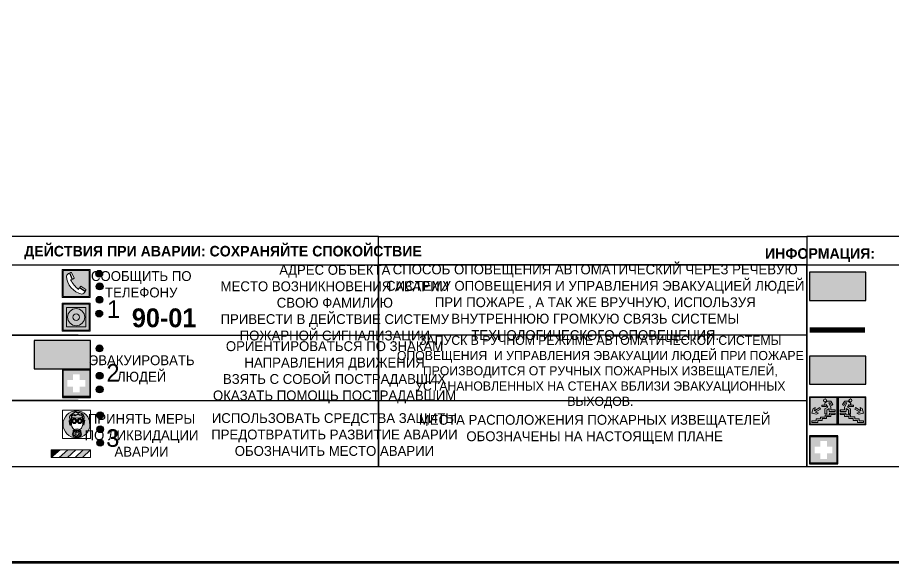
# Model space of a CAD drawing. Header units: millimetres. Extents: x 13810 to 67229, y 12374 to 21950.
# Drawn here: x 20569.4 to 20818.3, y 18688.5 to 18843.5 of the extents above; entities that cross this region are included whole.
import ezdxf

# ---------------------------------------------------------------- set-up
doc = ezdxf.new("R2010")
doc.units = ezdxf.units.MM
doc.layers.add('План_Штампы', color=7, linetype='Continuous')
doc.styles.add('обычный', font='arial.ttf')

# ---------------------------------------------------------------- blocks, each defined once
blk = doc.blocks.new('A$C38D26F80')
h = blk.add_hatch(color=5)
h.dxf.hatch_style = 1
h.paths.add_polyline_path([(-8.77, -4.48, 1), (-0.19, -4.48, 1)])
h.paths.add_polyline_path([(-6.75, -3.58), (-6.75, -3.31), (-6.62, -3.22), (-6.5, -3.22), (-6.42, -3.3), (-6.39, -3.28), (-6.59, -2.23), (-6.59, -2.01), (-6.38, -1.58), (-4.76, -0.4), (-4.13, -0.79, -0.362848), (-2.1, -2.1, -0.201049), (-2.17, -2.48, 0.085434), (-2.26, -3.13), (-1.9, -3.16), (-2.25, -4.7), (-2.4, -4.59), (-2.43, -4.34), (-2.36, -4.34), (-2.14, -3.34), (-2.47, -3.42), (-2.58, -1.95), (-2.77, -1.58), (-3.58, -1.52), (-3.92, -1.26), (-5.05, -1.73), (-4.87, -1.39), (-5.41, -1.6), (-5.41, -1.46), (-6.13, -1.87), (-6.18, -3.5), (-6.56, -3.47), (-6.37, -4.59), (-6.16, -4.43), (-6.16, -4.66), (-6.36, -4.79), (-6.37, -4.8), (-6.51, -4.76)], flags=16)
h.paths.add_polyline_path([(-6.51, -4.76), (-6.36, -4.79), (-6.37, -4.8)], flags=0)
h.paths.add_polyline_path([(-5.92, -2.34, 0.089508), (-2.67, -2.35), (-2.48, -3.88, -0.268602), (-3.4, -6.18, 0.262449), (-5.2, -6.18, -0.268602), (-6.11, -3.88)], flags=16)
edge = h.paths.add_edge_path(flags=16)
edge.add_ellipse((-5.19, -3.41), major_axis=(0, 0.842), ratio=0.848992, start_angle=0, end_angle=360)
edge = h.paths.add_edge_path(flags=0)
edge.add_ellipse((-5.19, -3.39), major_axis=(0, 0.665), ratio=0.853798, start_angle=0, end_angle=360)
edge = h.paths.add_edge_path(flags=0)
edge.add_ellipse((-5.19, -3.4), major_axis=(0, 0.528), ratio=0.864094, start_angle=0, end_angle=360)
edge = h.paths.add_edge_path(flags=16)
edge.add_ellipse((-3.47, -3.4), major_axis=(0, 0.842), ratio=0.848992, start_angle=0, end_angle=360)
h.paths.add_polyline_path([(-3.13, -6.45), (-3.13, -6.84, 0.383174), (-5.57, -6.85), (-5.57, -6.49, -0.369952)], flags=16)
edge = h.paths.add_edge_path(flags=0)
edge.add_ellipse((-3.47, -3.39), major_axis=(0, 0.665), ratio=0.853798, start_angle=0, end_angle=360)
edge = h.paths.add_edge_path(flags=0)
edge.add_ellipse((-3.47, -3.4), major_axis=(0, 0.528), ratio=0.864094, start_angle=0, end_angle=360)
edge = h.paths.add_edge_path(flags=16)
edge.add_ellipse((-4.34, -7.57), major_axis=(-1.48, 0), ratio=0.744955, start_angle=0, end_angle=360)
h.paths.add_polyline_path([(-5.01, -6.85, -1), (-5.15, -6.85, -1)], flags=0)
h.paths.add_polyline_path([(-5.33, -7.14, -1), (-5.47, -7.14, -1)], flags=0)
h.paths.add_polyline_path([(-4.61, -6.71, -1), (-4.74, -6.71, -1)], flags=16)
h.paths.add_polyline_path([(-5.43, -7.51, -1), (-5.57, -7.51, -1)], flags=0)
h.paths.add_polyline_path([(-4.26, -6.67, -1), (-4.4, -6.67, -1)], flags=16)
h.paths.add_polyline_path([(-4.74, -7.14, -1), (-4.88, -7.14, -1)], flags=0)
h.paths.add_polyline_path([(-4.93, -7.43, -1), (-5.07, -7.43, -1)], flags=0)
h.paths.add_polyline_path([(-4.41, -7.07, -1), (-4.54, -7.07, -1)], flags=0)
h.paths.add_polyline_path([(-5.33, -7.87, -1), (-5.46, -7.87, -1)], flags=0)
h.paths.add_polyline_path([(-3.8, -6.71, -1), (-3.94, -6.71, -1)], flags=16)
h.paths.add_polyline_path([(-4.85, -7.78, -1), (-4.98, -7.78, -1)], flags=0)
h.paths.add_polyline_path([(-3.96, -7.14, -1), (-4.1, -7.14, -1)], flags=0)
h.paths.add_polyline_path([(-4.33, -7.53, -1), (-4.47, -7.53, -1)], flags=0)
h.paths.add_polyline_path([(-5.09, -8.12, -1), (-5.23, -8.12, -1)], flags=0)
h.paths.add_polyline_path([(-3.5, -6.94, -1), (-3.64, -6.94, -1)], flags=0)
h.paths.add_polyline_path([(-4.54, -7.97, -1), (-4.68, -7.97, -1)], flags=0)
h.paths.add_polyline_path([(-3.66, -7.39, -1), (-3.8, -7.39, -1)], flags=0)
h.paths.add_polyline_path([(-4.73, -8.35, -1), (-4.86, -8.35, -1)], flags=0)
h.paths.add_polyline_path([(-4.09, -7.96, -1), (-4.23, -7.96, -1)], flags=0)
h.paths.add_polyline_path([(-3.77, -7.74, -1), (-3.91, -7.74, -1)], flags=0)
h.paths.add_polyline_path([(-3.22, -7.27, -1), (-3.35, -7.27, -1)], flags=0)
h.paths.add_polyline_path([(-4.34, -8.4, -1), (-4.47, -8.4, -1)], flags=0)
h.paths.add_polyline_path([(-3.16, -7.61, -1), (-3.3, -7.61, -1)], flags=0)
h.paths.add_polyline_path([(-3.9, -8.35, -1), (-4.04, -8.35, -1)], flags=0)
h.paths.add_polyline_path([(-3.32, -7.91, -1), (-3.46, -7.91, -1)], flags=0)
h.paths.add_polyline_path([(-3.55, -8.23, -1), (-3.69, -8.23, -1)], flags=0)
at = {"color": 5, "lineweight": 5}
for p, q in [((-4.48, 0), (-8.96, 0)), ((-8.96, 0), (-8.96, -4.48)), ((-4.48, 0), (0, 0)), ((0, 0), (0, -4.48)), ((-6.59, -2.01), (-6.38, -1.58)), ((-6.59, -2.23), (-6.59, -2.01)), ((-6.39, -3.28), (-6.59, -2.23)), ((-6.38, -1.58), (-4.76, -0.4)), ((-6.13, -1.87), (-6.18, -3.5)), ((-5.41, -1.46), (-6.13, -1.87)), ((-5.92, -2.34), (-6.11, -3.88)), ((-4.87, -1.39), (-5.41, -1.6)), ((-5.41, -1.6), (-5.41, -1.46)), ((-3.92, -1.26), (-5.05, -1.73)), ((-5.05, -1.73), (-4.87, -1.39)), ((-4.76, -0.4), (-4.13, -0.79)), ((-3.58, -1.52), (-3.92, -1.26)), ((-2.77, -1.58), (-3.58, -1.52)), ((-2.58, -1.95), (-2.77, -1.58)), ((-2.67, -2.34), (-2.48, -3.88)), ((-2.47, -3.42), (-2.58, -1.95)), ((-8.96, -8.96), (-8.96, -4.48)), ((-6.75, -3.31), (-6.62, -3.22)), ((-6.75, -3.58), (-6.75, -3.31)), ((-6.51, -4.76), (-6.75, -3.58)), ((-6.62, -3.22), (-6.5, -3.22)), ((-6.18, -3.5), (-6.56, -3.47)), ((-6.56, -3.47), (-6.37, -4.59)), ((-6.37, -4.8), (-6.51, -4.76)), ((-6.5, -3.22), (-6.42, -3.3)), ((-6.42, -3.3), (-6.39, -3.28)), ((-6.37, -4.59), (-6.16, -4.43)), ((-6.16, -4.66), (-6.37, -4.8)), ((-6.16, -4.43), (-6.16, -4.66)), ((-2.14, -3.34), (-2.47, -3.42)), ((-2.43, -4.34), (-2.4, -4.59)), ((-2.43, -4.34), (-2.36, -4.34)), ((-2.4, -4.59), (-2.25, -4.7)), ((-2.36, -4.34), (-2.14, -3.34)), ((-1.9, -3.16), (-2.26, -3.13)), ((-2.25, -4.7), (-1.9, -3.16)), ((0, -8.96), (0, -4.48)), ((-5.57, -6.49), (-5.57, -6.85)), ((-3.13, -6.45), (-3.13, -6.84)), ((-4.48, -8.96), (-8.96, -8.96)), ((-4.48, -8.96), (0, -8.96))]:
    blk.add_line(p, q, dxfattribs=at)
at = {"color": 5}
for p, q in [((-6.59, -2.01), (-6.38, -1.58)), ((-6.59, -2.23), (-6.59, -2.01)), ((-6.39, -3.28), (-6.59, -2.23)), ((-6.38, -1.58), (-4.76, -0.4)), ((-6.13, -1.87), (-6.18, -3.5)), ((-5.41, -1.46), (-6.13, -1.87)), ((-4.87, -1.39), (-5.41, -1.6)), ((-5.41, -1.6), (-5.41, -1.46)), ((-3.92, -1.26), (-5.05, -1.73)), ((-5.05, -1.73), (-4.87, -1.39)), ((-4.76, -0.4), (-4.13, -0.79)), ((-3.58, -1.52), (-3.92, -1.26)), ((-2.77, -1.58), (-3.58, -1.52)), ((-2.58, -1.95), (-2.77, -1.58)), ((-2.47, -3.42), (-2.58, -1.95)), ((-6.75, -3.31), (-6.62, -3.22)), ((-6.75, -3.58), (-6.75, -3.31)), ((-6.51, -4.76), (-6.75, -3.58)), ((-6.62, -3.22), (-6.5, -3.22)), ((-6.18, -3.5), (-6.56, -3.47)), ((-6.56, -3.47), (-6.37, -4.59)), ((-6.37, -4.8), (-6.51, -4.76)), ((-6.36, -4.79), (-6.51, -4.76)), ((-6.5, -3.22), (-6.42, -3.3)), ((-6.42, -3.3), (-6.39, -3.28)), ((-6.37, -4.59), (-6.16, -4.43)), ((-6.16, -4.66), (-6.37, -4.8)), ((-6.16, -4.66), (-6.36, -4.79)), ((-6.16, -4.43), (-6.16, -4.66)), ((-2.14, -3.34), (-2.47, -3.42)), ((-2.4, -4.59), (-2.43, -4.34)), ((-2.43, -4.34), (-2.36, -4.34)), ((-2.25, -4.7), (-2.4, -4.59)), ((-2.36, -4.34), (-2.14, -3.34)), ((-2.26, -3.13), (-1.9, -3.16)), ((-1.9, -3.16), (-2.25, -4.7))]:
    blk.add_line(p, q, dxfattribs=at)
at = {"color": 5, "lineweight": 5}
for centre, radius in [((-4.48, -4.48), 4.29), ((-5.5, -7.51), 0.0678), ((-5.4, -7.14), 0.0678), ((-5.4, -7.87), 0.0678), ((-5.16, -8.12), 0.0678), ((-5.08, -6.85), 0.0678), ((-5, -7.43), 0.0678), ((-4.91, -7.78), 0.0678), ((-4.81, -7.14), 0.0678), ((-4.79, -8.35), 0.0678), ((-4.67, -6.71), 0.0678), ((-4.61, -7.97), 0.0678), ((-4.47, -7.07), 0.0678), ((-4.4, -7.53), 0.0678), ((-4.4, -8.4), 0.0678), ((-4.33, -6.67), 0.0678), ((-4.16, -7.96), 0.0678), ((-4.03, -7.14), 0.0678), ((-3.97, -8.35), 0.0678), ((-3.87, -6.71), 0.0678), ((-3.84, -7.74), 0.0678), ((-3.73, -7.39), 0.0678), ((-3.62, -8.23), 0.0678), ((-3.57, -6.94), 0.0678), ((-3.39, -7.91), 0.0678), ((-3.28, -7.27), 0.0678), ((-3.23, -7.61), 0.0678)]:
    blk.add_circle(centre, radius, dxfattribs=at)
for centre, radius, start, end in [((-4.28, 6.66), 9.15, 259.6987, 280.1569), ((-0.47, -3.05), 1.79, 161.5846, 182.4584), ((-2.6, -2.2), 0.513, 326.4781, 11.7739), ((-3.66, -4.24), 2.47, 171.573, 231.7124), ((-4.93, -4.24), 2.47, 308.2876, 8.427), ((-4.33, -7.88), 1.87, 50.358, 131.5662), ((-4.34, -8.2), 1.82, 48.4943, 132.3565), ((-4.3, -7.78), 1.83, 60.5889, 119.4111)]:
    blk.add_arc(centre, radius, start, end, dxfattribs=at)
at = {"color": 5}
for centre, radius, start, end in [((-3.89, -2.66), 1.88, 17.387, 97.1599), ((-0.35, -3.07), 1.91, 162.2553, 181.7878), ((-2.6, -2.2), 0.511, 326.3906, 11.8614)]:
    blk.add_arc(centre, radius, start, end, dxfattribs=at)
at = {"color": 5, "lineweight": 5}
for centre, major_axis, ratio in [((-5.19, -3.41), (0, 0.842), 0.848992), ((-5.19, -3.39), (0, 0.665), 0.853798), ((-3.47, -3.4), (0, 0.842), 0.848992), ((-3.47, -3.39), (0, 0.665), 0.853798), ((-5.19, -3.4), (0, 0.528), 0.864094), ((-3.47, -3.4), (0, 0.528), 0.864094), ((-4.34, -7.57), (-1.48, 0), 0.744955)]:
    blk.add_ellipse(centre, major_axis=major_axis, ratio=ratio, dxfattribs=at)
blk = doc.blocks.new('A$C47DD6509')
at = {"lineweight": 5}
for points in [[(-8.69, 0), (-11.19, 0), (-11.19, -2.22)], [(-4.22, 0), (-6.45, 0), (-8.91, -2.22), (-6.61, -2.22)], [(0, 0), (-2.09, 0), (-4.36, -2.22), (-2.29, -2.22)]]:
    blk.add_hatch(color=242, dxfattribs=at).paths.add_polyline_path(points)
at = {"color": 242, "lineweight": 5}
for p, q in [((-11.19, -2.22), (-8.69, 0)), ((-11.19, -2.22), (-11.19, 0)), ((-11.19, 0), (-8.69, 0)), ((-11.19, 0), (0, 0)), ((-8.91, -2.22), (-6.45, 0)), ((-6.61, -2.22), (-4.22, 0)), ((-4.36, -2.22), (-2.09, 0)), ((-2.29, -2.22), (0, 0)), ((0, 0), (0, -2.22)), ((0, -2.22), (-11.19, -2.22))]:
    blk.add_line(p, q, dxfattribs=at)
blk = doc.blocks.new('A$C32E8229D')
at = {"true_color": 0xffffff}
blk.add_hatch(color=7, dxfattribs=at).paths.add_polyline_path([(0, 0), (0, -8), (16, -8), (16, 0)])
h = blk.add_hatch(color=126)
h.paths.add_polyline_path([(0.2, -0.2), (15.8, -0.2), (15.8, -7.8), (0.2, -7.8)])
h.paths.add_polyline_path([(13.49, -2.05), (12.08, -2.05), (11.37, -2.63, 0.162397), (11.29, -2.84), (11.29, -3.63), (10.35, -3.63), (10.35, -4.05), (11.68, -4.05), (11.68, -3.48), (12.26, -4.28), (11.29, -5.1), (11.29, -6.78), (11.85, -6.78), (11.85, -5.44), (12.8, -4.64), (12.8, -5.94), (14.46, -5.94), (14.46, -5.39), (13.45, -5.39), (13.45, -3.97), (12.46, -2.59), (13.15, -2.59), (13.69, -3.34), (14.18, -3)], flags=16)
h.paths.add_polyline_path([(10.74, -1.82, 1), (11.8, -1.82, 1)], flags=16)
h.paths.add_polyline_path([(9.39, -3.59), (5.99, -3.59), (6.56, -3.03), (5.91, -3.03), (5.1, -3.83), (5.91, -4.64), (6.56, -4.64), (5.99, -4.09), (9.39, -4.09)], flags=16)
h.paths.add_polyline_path([(4.29, -1.08), (1.72, -1.08), (1.72, -6.6), (4.29, -6.6)], flags=16)
at = {"color": 126}
blk.add_lwpolyline([(16, -8), (0, -8), (0, 0), (16, 0)], close=True, dxfattribs=at)
blk = doc.blocks.new('A$C18900ED3')
h = blk.add_hatch(color=126)
h.paths.add_polyline_path([(-0.18, -0.18), (-7.02, -0.18), (-7.02, -7.02), (-0.18, -7.02)])
h.paths.add_polyline_path([(-5.89, -4.46), (-5.89, -2.77), (-4.46, -2.77), (-4.46, -1.31), (-2.77, -1.31), (-2.77, -2.77), (-1.33, -2.77), (-1.33, -4.46), (-2.77, -4.46), (-2.77, -5.89), (-4.46, -5.89), (-4.46, -4.46)], flags=16)
at = {"color": 126}
for p, q in [((-7.2, 0), (-7.2, -7.2)), ((0, 0), (-7.2, 0)), ((0, -7.2), (0, 0)), ((-7.02, -7.02), (-7.02, -0.18)), ((-7.02, -0.18), (-0.18, -0.18)), ((-0.18, -0.18), (-0.18, -7.02)), ((-7.2, -7.2), (0, -7.2)), ((-0.18, -7.02), (-7.02, -7.02))]:
    blk.add_line(p, q, dxfattribs=at)
blk = doc.blocks.new('A$C456E1F9C')
at = {"lineweight": 5}
h = blk.add_hatch(color=242, dxfattribs=at)
h.paths.add_polyline_path([(0.51, -1.47), (0.51, -13.26), (12.29, -13.26), (12.29, -1.47)])
h.paths.add_polyline_path([(5.42, -4.95, -0.254479), (4.78, -5.4), (3.52, -2.53, -0.209735), (4.23, -2.4)], flags=16)
h.paths.add_polyline_path([(8.53, -8.6), (10.87, -10.17), (10.54, -10.76), (8.03, -9.13, -0.192251)], flags=16)
h.paths.add_polyline_path([(4.61, -5.49, 0.005518), (3.87, -5.72, 0.128647), (7.49, -10.01, 0.00809), (7.83, -9.33), (10.47, -10.97, -0.16736), (8.99, -12.25, -0.327862), (1.95, -3.95, -0.166952), (3.36, -2.62)], flags=16)
at = {"color": 242, "lineweight": 5}
for p, q in [((0, -13.77), (0, -0.97)), ((12.8, -0.97), (0, -0.97)), ((4.61, -5.49), (3.36, -2.62)), ((3.52, -2.53), (4.78, -5.4)), ((4.23, -2.4), (5.42, -4.95)), ((12.8, -13.77), (12.8, -0.97)), ((7.83, -9.33), (10.47, -10.97)), ((8.03, -9.13), (10.54, -10.76)), ((10.81, -10.12), (8.53, -8.6)), ((10.54, -10.76), (10.8, -10.3)), ((10.8, -10.3), (10.81, -10.12)), ((0, -13.77), (12.8, -13.77))]:
    blk.add_line(p, q, dxfattribs=at)
blk.add_lwpolyline([(0.51, -1.47), (12.29, -1.47), (12.29, -13.26), (0.51, -13.26)], close=True, dxfattribs=at)
for centre, radius, start, end in [((4.59, -5.34), 2.99, 114.2845, 152.1974), ((11.12, -3.31), 9.19, 183.9915, 256.6009), ((4.02, -3.27), 0.891, 76.3284, 123.7092), ((14.98, -39.1), 35.17, 107.1487, 108.4135), ((13.86, -0.94), 11.08, 205.5536, 234.8762), ((4.68, -4.59), 0.824, 276.9621, 334.0723), ((-13.31, 0.8), 23.44, 332.5487, 334.4027), ((8.94, -9.5), 0.989, 114.4092, 157.9388), ((7.87, -9.46), 3, 291.9291, 329.9329)]:
    blk.add_arc(centre, radius, start, end, dxfattribs=at)
blk = doc.blocks.new('A$C54414219')
at = {"true_color": 0xffffff}
h = blk.add_hatch(color=7, dxfattribs=at)
h.paths.add_polyline_path([(2.39, -9.45), (2.39, -18.3), (11.23, -18.3), (11.23, -9.45)], flags=0)
h.paths.add_polyline_path([(10.71, -13.87, -1), (2.92, -13.87, -1)], flags=0)
h.paths.add_polyline_path([(8.3, -13.87, -1), (5.33, -13.87, -1)], flags=0)
h.paths.add_polyline_path([(0.41, -7.47), (0.41, -20.27), (13.21, -20.27), (13.21, -7.47)])
h.paths.add_polyline_path([(0.92, -19.77), (12.71, -19.77), (12.71, -7.98), (0.92, -7.98)], flags=16)
h.paths.add_polyline_path([(11.23, -9.45), (11.23, -18.3), (2.39, -18.3), (2.39, -9.45)], flags=0)
at = {"lineweight": 5}
h = blk.add_hatch(color=242, dxfattribs=at)
h.paths.add_polyline_path([(12.71, -7.98), (0.92, -7.98), (0.92, -19.77), (12.71, -19.77)])
h.paths.add_polyline_path([(11.23, -18.3), (2.39, -18.3), (2.39, -9.45), (11.23, -9.45)], flags=16)
h.paths.add_polyline_path([(10.71, -13.87, -1), (2.92, -13.87, -1)], flags=0)
h.paths.add_polyline_path([(8.3, -13.87, -1), (5.33, -13.87, -1)], flags=0)
at = {"true_color": 0xffffff}
h = blk.add_hatch(color=7, dxfattribs=at)
h.paths.add_polyline_path([(2.39, -9.45), (2.39, -18.3), (11.23, -18.3), (11.23, -9.45)])
h.paths.add_polyline_path([(10.71, -13.87, -1), (2.92, -13.87, -1)], flags=16)
h.paths.add_polyline_path([(8.3, -13.87, -1), (5.33, -13.87, -1)], flags=0)
at = {"lineweight": 5}
h = blk.add_hatch(color=242, dxfattribs=at)
h.paths.add_polyline_path([(2.92, -13.87, 1), (10.71, -13.87, 1)])
h.paths.add_polyline_path([(8.3, -13.87, -1), (5.33, -13.87, -1)], flags=16)
at = {"color": 242, "lineweight": 5}
for p, q in [((0.41, -20.27), (0.41, -7.47)), ((0.41, -7.47), (13.21, -7.47)), ((0.41, -7.47), (13.21, -7.47)), ((13.21, -20.27), (13.21, -7.47)), ((0.41, -20.27), (13.21, -20.27))]:
    blk.add_line(p, q, dxfattribs=at)
for points in [[(0.92, -7.98), (12.71, -7.98), (12.71, -19.77), (0.92, -19.77)], [(2.39, -9.45), (11.23, -9.45), (11.23, -18.3), (2.39, -18.3)]]:
    blk.add_lwpolyline(points, close=True, dxfattribs=at)
for radius in [3.89, 1.49]:
    blk.add_circle((6.81, -13.87), radius, dxfattribs=at)
blk = doc.blocks.new('A$C7B4425F7')
at = {"true_color": 0xffffff}
blk.add_hatch(color=7, dxfattribs=at).paths.add_polyline_path([(0, 0), (-16, 0), (-16, -8), (0, -8)])
h = blk.add_hatch(color=126)
h.paths.add_polyline_path([(-0.2, -0.2), (-15.8, -0.2), (-15.8, -7.8), (-0.2, -7.8)])
h.paths.add_polyline_path([(-11.76, -2.03), (-11.76, -3.66), (-11.17, -3.66, -0.568275), (-11.17, -6.18), (-12.58, -6.18), (-12.58, -2.03)], flags=16)
h.paths.add_polyline_path([(-13.33, -4.12, -0.495768), (-13.59, -6.18), (-15.03, -6.18), (-15.03, -2.03), (-13.59, -2.03, -0.487973)], flags=16)
h.paths.add_polyline_path([(-10.25, -2.03), (-9.48, -2.03), (-9.48, -6.18), (-10.25, -6.18)], flags=16)
h.paths.add_polyline_path([(-13.84, -3.69), (-14.24, -3.69), (-14.24, -3.03), (-13.9, -3.03, -0.692621)], flags=0)
h.paths.add_polyline_path([(-9.15, -2.03), (-8.4, -2.03), (-8.04, -3.07), (-7.68, -2.03), (-6.93, -2.03), (-7.64, -4.1), (-6.93, -6.18), (-7.68, -6.18), (-8.04, -5.14), (-8.4, -6.18), (-9.15, -6.18), (-8.44, -4.1)], flags=16)
h.paths.add_polyline_path([(-11.76, -4.46), (-11.42, -4.46, -0.692621), (-11.36, -5.12), (-11.76, -5.12)], flags=0)
h.paths.add_polyline_path([(-13.9, -5.2), (-14.24, -5.2), (-14.24, -4.55), (-13.84, -4.55, -0.708038)], flags=0)
edge = h.paths.add_edge_path(flags=16)
edge.add_ellipse((-5.51, -4.08), major_axis=(0, 2.05), ratio=0.586184, start_angle=0, end_angle=360)
edge = h.paths.add_edge_path(flags=0)
edge.add_ellipse((-5.51, -4.08), major_axis=(0, 1.14), ratio=0.454828, start_angle=0, end_angle=360)
h.paths.add_polyline_path([(-4.13, -4.96, 0.377264), (-3.48, -4.52, 0.0555), (-3.16, -2.03), (-1.66, -2.03), (-1.66, -4.96), (-0.96, -4.96), (-0.96, -7.01), (-1.75, -7.01), (-1.75, -6.18), (-3.3, -6.18), (-3.3, -7.02), (-4.13, -7.02)], flags=16)
h.paths.add_polyline_path([(-2.73, -2.91), (-2.28, -2.91), (-2.28, -4.96), (-3.05, -4.96, 0.079136)], flags=0)
at = {"color": 126}
blk.add_lwpolyline([(-16, -8), (0, -8), (0, 0), (-16, 0)], close=True, dxfattribs=at)
blk = doc.blocks.new('вниз 3')
at = {"lineweight": 0, "true_color": 0xffffff}
h = blk.add_hatch(color=7, dxfattribs=at)
h.dxf.hatch_style = 1
h.paths.add_polyline_path([(40997.5, -4475.69), (40997.25, -4475.28), (40995.76, -4476.15), (40995.97, -4475.23), (40995.39, -4475.56), (40995.05, -4476.83), (40996.33, -4477.17), (40996.91, -4476.83), (40996, -4476.55)], flags=0)
h.paths.add_polyline_path([(40999.81, -4473.95), (41000.22, -4473.95), (41000.64, -4474.67), (41001.03, -4474.43), (41000.46, -4473.49), (41000.42, -4473.49), (40999.43, -4473.49), (40998.68, -4473.92), (40998.68, -4474.57), (40997.88, -4474.57), (40997.88, -4475), (40999.14, -4475), (40999.14, -4474.43), (40999.14, -4474.38), (40999.59, -4475.15), (40998.72, -4475.67), (40998.72, -4477.06), (40999.24, -4477.06), (40999.24, -4475.96), (40999.95, -4475.56), (40999.95, -4476.43), (41001.61, -4476.43), (41001.61, -4475.88), (41000.47, -4475.88), (41000.47, -4475.12)], flags=0)
h.paths.add_polyline_path([(40999.2, -4473.24, 1), (40998.35, -4473.24, 1)], flags=0)
h.paths.add_polyline_path([(41000.46, -4477.26), (41001.69, -4477.26), (41001.69, -4476.84), (41000.03, -4476.84), (41000.03, -4477.39), (40998.78, -4477.39), (40998.78, -4477.95), (40997.53, -4477.95), (40997.53, -4478.5), (40996.29, -4478.5), (40996.29, -4479.06), (40995.05, -4479.06), (40995.05, -4479.48), (40995.29, -4479.48), (40996.72, -4479.48), (40996.72, -4478.92), (40997.97, -4478.92), (40997.97, -4478.36), (40999.2, -4478.36), (40999.2, -4477.81), (41000.46, -4477.81)], flags=0)
h.paths.add_polyline_path([(41002.37, -4472.17), (40994.37, -4472.17), (40994.37, -4480.17), (41002.37, -4480.17)])
h.paths.add_polyline_path([(41002.16, -4479.96), (40994.57, -4479.96), (40994.57, -4472.37), (41002.16, -4472.37)], flags=16)
h.paths.add_polyline_path([(41001.61, -4475.88), (41001.61, -4476.43), (40999.95, -4476.43), (40999.95, -4475.56), (40999.24, -4475.96), (40999.24, -4477.06), (40998.72, -4477.06), (40998.72, -4475.67), (40999.59, -4475.15), (40999.14, -4474.38), (40999.14, -4474.43), (40999.14, -4475), (40997.88, -4475), (40997.88, -4474.57), (40998.68, -4474.57), (40998.68, -4473.92), (40999.43, -4473.49), (41000.42, -4473.49), (41000.46, -4473.49), (41001.03, -4474.43), (41000.64, -4474.67), (41000.22, -4473.95), (40999.81, -4473.95), (41000.47, -4475.12), (41000.47, -4475.88)], flags=0)
h.paths.add_polyline_path([(41001.69, -4476.84), (41001.69, -4477.26), (41000.46, -4477.26), (41000.46, -4477.81), (40999.2, -4477.81), (40999.2, -4478.36), (40997.97, -4478.36), (40997.97, -4478.92), (40996.72, -4478.92), (40996.72, -4479.48), (40995.05, -4479.48), (40995.05, -4479.06), (40996.29, -4479.06), (40996.29, -4478.5), (40997.53, -4478.5), (40997.53, -4477.95), (40998.78, -4477.95), (40998.78, -4477.39), (41000.03, -4477.39), (41000.03, -4476.84)], flags=0)
h.paths.add_polyline_path([(40998.35, -4473.24, -1), (40999.2, -4473.24, -1)], flags=0)
h.paths.add_polyline_path([(40997.5, -4475.69), (40996, -4476.55), (40996.91, -4476.83), (40996.33, -4477.17), (40995.05, -4476.83), (40995.39, -4475.56), (40995.97, -4475.23), (40995.76, -4476.15), (40997.25, -4475.28)], flags=0)
at = {"lineweight": 0}
h = blk.add_hatch(color=126, dxfattribs=at)
h.dxf.hatch_style = 1
h.paths.add_polyline_path([(41002.16, -4472.37), (40994.57, -4472.37), (40994.57, -4479.96), (41002.16, -4479.96)])
h.paths.add_polyline_path([(40995.97, -4475.23), (40995.76, -4476.15), (40997.25, -4475.28), (40997.5, -4475.69), (40996, -4476.55), (40996.91, -4476.83), (40996.33, -4477.17), (40995.05, -4476.83), (40995.39, -4475.56)], flags=16)
h.paths.add_polyline_path([(40997.88, -4474.57), (40998.68, -4474.57), (40998.68, -4473.92), (40999.43, -4473.49), (41000.42, -4473.49), (41000.46, -4473.49), (41001.03, -4474.43), (41000.64, -4474.67), (41000.22, -4473.95), (40999.81, -4473.95), (41000.47, -4475.12), (41000.47, -4475.88), (41001.61, -4475.88), (41001.61, -4476.43), (40999.95, -4476.43), (40999.95, -4475.56), (40999.24, -4475.96), (40999.24, -4477.06), (40998.72, -4477.06), (40998.72, -4475.67), (40999.59, -4475.15), (40999.14, -4474.38), (40999.14, -4474.43), (40999.14, -4475), (40997.88, -4475)], flags=16)
h.paths.add_polyline_path([(40998.35, -4473.24, -1), (40999.2, -4473.24, -1)], flags=16)
h.paths.add_polyline_path([(40997.53, -4477.95), (40998.78, -4477.95), (40998.78, -4477.39), (41000.03, -4477.39), (41000.03, -4476.84), (41001.69, -4476.84), (41001.69, -4477.26), (41000.46, -4477.26), (41000.46, -4477.81), (40999.2, -4477.81), (40999.2, -4478.36), (40997.97, -4478.36), (40997.97, -4478.92), (40996.72, -4478.92), (40996.72, -4479.48), (40995.05, -4479.48), (40995.05, -4479.06), (40996.29, -4479.06), (40996.29, -4478.5), (40997.53, -4478.5)], flags=16)
at = {"lineweight": 0, "true_color": 0xffffff}
h = blk.add_hatch(color=7, dxfattribs=at)
h.dxf.hatch_style = 1
h.paths.add_polyline_path([(40999.2, -4473.24, 1), (40998.35, -4473.24, 1)])
h.paths.add_polyline_path([(40999.81, -4473.95), (41000.22, -4473.95), (41000.64, -4474.67), (41001.03, -4474.43), (41000.46, -4473.49), (41000.42, -4473.49), (40999.43, -4473.49), (40998.68, -4473.92), (40998.68, -4474.57), (40997.88, -4474.57), (40997.88, -4475), (40999.14, -4475), (40999.14, -4474.43), (40999.14, -4474.38), (40999.59, -4475.15), (40998.72, -4475.67), (40998.72, -4477.06), (40999.24, -4477.06), (40999.24, -4475.96), (40999.95, -4475.56), (40999.95, -4476.43), (41001.61, -4476.43), (41001.61, -4475.88), (41000.47, -4475.88), (41000.47, -4475.12)])
h.paths.add_polyline_path([(40999.2, -4477.81), (41000.46, -4477.81), (41000.46, -4477.26), (41001.69, -4477.26), (41001.69, -4476.84), (41000.03, -4476.84), (41000.03, -4477.39), (40998.78, -4477.39), (40998.78, -4477.95), (40997.53, -4477.95), (40997.53, -4478.5), (40996.29, -4478.5), (40996.29, -4479.06), (40995.05, -4479.06), (40995.05, -4479.48), (40995.29, -4479.48), (40996.72, -4479.48), (40996.72, -4478.92), (40997.97, -4478.92), (40997.97, -4478.36), (40999.2, -4478.36)])
h.paths.add_polyline_path([(40997.5, -4475.69), (40997.25, -4475.28), (40995.76, -4476.15), (40995.97, -4475.23), (40995.39, -4475.56), (40995.05, -4476.83), (40996.33, -4477.17), (40996.91, -4476.83), (40996, -4476.55)])
at = {"color": 126, "lineweight": 0}
for points in [[(40994.37, -4472.17), (41002.37, -4472.17), (41002.37, -4480.17), (40994.37, -4480.17)], [(40994.57, -4472.37), (41002.16, -4472.37), (41002.16, -4479.96), (40994.57, -4479.96)]]:
    blk.add_lwpolyline(points, close=True, dxfattribs=at)
for points in [[(40995.05, -4476.83), (40995.39, -4475.56), (40995.97, -4475.23), (40995.76, -4476.15), (40997.25, -4475.28), (40997.5, -4475.69), (40996, -4476.55), (40996.91, -4476.83), (40996.33, -4477.17), (40995.05, -4476.83)], [(40999.14, -4474.43), (40999.14, -4475), (40997.88, -4475), (40997.88, -4474.57), (40998.68, -4474.57), (40998.68, -4473.92), (40999.43, -4473.49), (41000.42, -4473.49), (41000.46, -4473.49), (41001.03, -4474.43), (41000.64, -4474.67), (41000.22, -4473.95), (40999.81, -4473.95), (41000.47, -4475.12), (41000.47, -4475.88), (41001.61, -4475.88), (41001.61, -4476.43), (40999.95, -4476.43), (40999.95, -4475.56), (40999.24, -4475.96), (40999.24, -4477.06), (40998.72, -4477.06), (40998.72, -4475.67), (40999.59, -4475.15), (40999.14, -4474.38), (40999.14, -4474.43)], [(40995.29, -4479.48), (40995.05, -4479.48), (40995.05, -4479.06), (40996.29, -4479.06), (40996.29, -4478.5), (40997.53, -4478.5), (40997.53, -4477.95), (40998.78, -4477.95), (40998.78, -4477.39), (41000.03, -4477.39), (41000.03, -4476.84), (41001.69, -4476.84), (41001.69, -4477.26), (41000.46, -4477.26), (41000.46, -4477.81), (40999.2, -4477.81), (40999.2, -4478.36), (40997.97, -4478.36), (40997.97, -4478.92), (40996.72, -4478.92), (40996.72, -4479.48), (40995.05, -4479.48)]]:
    blk.add_lwpolyline(points, dxfattribs=at)
blk.add_circle((40998.77, -4473.24), 0.426, dxfattribs=at)
blk = doc.blocks.new('вниз')
at = {"lineweight": 0, "true_color": 0xffffff}
h = blk.add_hatch(color=7, dxfattribs=at)
h.dxf.hatch_style = 1
h.paths.add_polyline_path([(40994.51, -4472.22), (40986.51, -4472.22), (40986.51, -4480.22), (40994.51, -4480.22)])
h.paths.add_polyline_path([(40994.31, -4472.42), (40994.31, -4480.01), (40986.71, -4480.01), (40986.71, -4472.42)], flags=16)
h.paths.add_polyline_path([(40988.43, -4473.53), (40989.43, -4473.53), (40990.19, -4473.96), (40990.19, -4474.6), (40991, -4474.6), (40991, -4475.06), (40989.73, -4475.06), (40989.73, -4474.46), (40989.3, -4475.18), (40990.17, -4475.7), (40990.17, -4477.11), (40989.63, -4477.11), (40989.63, -4476.01), (40988.94, -4475.59), (40988.94, -4476.46), (40988.94, -4476.46), (40987.47, -4476.46), (40987.26, -4476.46), (40987.26, -4475.92), (40988.4, -4475.92), (40988.4, -4475.2), (40989.1, -4473.99), (40988.66, -4473.99), (40988.24, -4474.7), (40987.86, -4474.47), (40988.41, -4473.56)], flags=0)
h.paths.add_polyline_path([(40990.55, -4473.29, -1), (40989.69, -4473.29, -1)], flags=0)
h.paths.add_polyline_path([(40988.85, -4476.89), (40988.85, -4477.43), (40990.1, -4477.43), (40990.1, -4477.99), (40991.34, -4477.99), (40991.34, -4478.54), (40992.59, -4478.54), (40992.59, -4479.09), (40993.83, -4479.09), (40993.83, -4479.52), (40992.17, -4479.52), (40992.17, -4478.97), (40990.91, -4478.97), (40990.91, -4478.41), (40989.68, -4478.41), (40989.68, -4477.86), (40988.43, -4477.86), (40988.43, -4477.31), (40987.6, -4477.31), (40987.18, -4477.31), (40987.18, -4476.89)], flags=0)
h.paths.add_polyline_path([(40991.61, -4475.33), (40993.12, -4476.2), (40992.9, -4475.27), (40993.48, -4475.6), (40993.83, -4476.88), (40992.56, -4477.22), (40991.97, -4476.88), (40992.9, -4476.61), (40991.38, -4475.74), (40991.58, -4475.39)], flags=0)
h.paths.add_polyline_path([(40990.19, -4473.96), (40989.43, -4473.53), (40988.43, -4473.53), (40988.41, -4473.56), (40987.86, -4474.47), (40988.24, -4474.7), (40988.66, -4473.99), (40989.1, -4473.99), (40988.4, -4475.2), (40988.4, -4475.92), (40987.26, -4475.92), (40987.26, -4476.46), (40987.47, -4476.46), (40988.94, -4476.46), (40988.94, -4476.27), (40988.94, -4475.59), (40989.63, -4476.01), (40989.63, -4477.11), (40990.17, -4477.11), (40990.17, -4475.7), (40989.3, -4475.18), (40989.73, -4474.46), (40989.73, -4475.06), (40991, -4475.06), (40991, -4474.6), (40990.19, -4474.6)], flags=0)
h.paths.add_polyline_path([(40990.55, -4473.29, 1), (40989.69, -4473.29, 1)], flags=0)
h.paths.add_polyline_path([(40991.61, -4475.33), (40991.58, -4475.39), (40991.38, -4475.74), (40992.9, -4476.61), (40991.97, -4476.88), (40992.56, -4477.22), (40993.83, -4476.88), (40993.48, -4475.6), (40992.9, -4475.27), (40993.12, -4476.2)], flags=0)
h.paths.add_polyline_path([(40990.1, -4477.43), (40988.85, -4477.43), (40988.85, -4476.89), (40987.18, -4476.89), (40987.18, -4477.31), (40987.6, -4477.31), (40988.43, -4477.31), (40988.43, -4477.86), (40989.68, -4477.86), (40989.68, -4478.41), (40990.91, -4478.41), (40990.91, -4478.97), (40992.17, -4478.97), (40992.17, -4479.52), (40993.83, -4479.52), (40993.83, -4479.09), (40992.59, -4479.09), (40992.59, -4478.54), (40991.34, -4478.54), (40991.34, -4477.99), (40990.1, -4477.99)], flags=0)
at = {"lineweight": 0}
h = blk.add_hatch(color=126, dxfattribs=at)
h.dxf.hatch_style = 1
h.paths.add_polyline_path([(40994.31, -4472.42), (40986.71, -4472.42), (40986.71, -4480.01), (40994.31, -4480.01)])
h.paths.add_polyline_path([(40988.43, -4473.53), (40989.43, -4473.53), (40990.19, -4473.96), (40990.19, -4474.6), (40991, -4474.6), (40991, -4475.06), (40989.73, -4475.06), (40989.73, -4474.46), (40989.3, -4475.18), (40990.17, -4475.7), (40990.17, -4477.11), (40989.63, -4477.11), (40989.63, -4476.01), (40988.94, -4475.59), (40988.94, -4476.46), (40988.94, -4476.46), (40987.47, -4476.46), (40987.26, -4476.46), (40987.26, -4475.92), (40988.4, -4475.92), (40988.4, -4475.2), (40989.1, -4473.99), (40988.66, -4473.99), (40988.24, -4474.7), (40987.86, -4474.47), (40988.41, -4473.56)], flags=16)
h.paths.add_polyline_path([(40990.55, -4473.29, -1), (40989.69, -4473.29, -1)], flags=16)
h.paths.add_polyline_path([(40988.85, -4476.89), (40988.85, -4477.43), (40990.1, -4477.43), (40990.1, -4477.99), (40991.34, -4477.99), (40991.34, -4478.54), (40992.59, -4478.54), (40992.59, -4479.09), (40993.83, -4479.09), (40993.83, -4479.52), (40992.17, -4479.52), (40992.17, -4478.97), (40990.91, -4478.97), (40990.91, -4478.41), (40989.68, -4478.41), (40989.68, -4477.86), (40988.43, -4477.86), (40988.43, -4477.31), (40987.6, -4477.31), (40987.18, -4477.31), (40987.18, -4476.89)], flags=16)
h.paths.add_polyline_path([(40991.61, -4475.33), (40993.12, -4476.2), (40992.9, -4475.27), (40993.48, -4475.6), (40993.83, -4476.88), (40992.56, -4477.22), (40991.97, -4476.88), (40992.9, -4476.61), (40991.38, -4475.74), (40991.58, -4475.39)], flags=16)
at = {"lineweight": 0, "true_color": 0xffffff}
h = blk.add_hatch(color=7, dxfattribs=at)
h.dxf.hatch_style = 1
h.paths.add_polyline_path([(40989.73, -4474.46), (40989.73, -4475.06), (40991, -4475.06), (40991, -4474.6), (40990.19, -4474.6), (40990.19, -4473.96), (40989.43, -4473.53), (40988.43, -4473.53), (40988.41, -4473.56), (40987.86, -4474.47), (40988.24, -4474.7), (40988.66, -4473.99), (40989.1, -4473.99), (40988.4, -4475.2), (40988.4, -4475.92), (40987.26, -4475.92), (40987.26, -4476.46), (40987.47, -4476.46), (40988.94, -4476.46), (40988.94, -4475.59), (40989.63, -4476.01), (40989.63, -4477.11), (40990.17, -4477.11), (40990.17, -4475.7), (40989.3, -4475.18)])
h.paths.add_polyline_path([(40989.69, -4473.29, 1), (40990.55, -4473.29, 1)])
h.paths.add_polyline_path([(40991.61, -4475.33), (40991.58, -4475.39), (40991.38, -4475.74), (40992.9, -4476.61), (40991.97, -4476.88), (40992.56, -4477.22), (40993.83, -4476.88), (40993.48, -4475.6), (40992.9, -4475.27), (40993.12, -4476.2)])
h.paths.add_polyline_path([(40990.1, -4477.43), (40988.85, -4477.43), (40988.85, -4476.89), (40987.18, -4476.89), (40987.18, -4477.31), (40987.6, -4477.31), (40988.43, -4477.31), (40988.43, -4477.86), (40989.68, -4477.86), (40989.68, -4478.41), (40990.91, -4478.41), (40990.91, -4478.97), (40992.17, -4478.97), (40992.17, -4479.52), (40993.83, -4479.52), (40993.83, -4479.09), (40992.59, -4479.09), (40992.59, -4478.54), (40991.34, -4478.54), (40991.34, -4477.99), (40990.1, -4477.99)])
at = {"color": 126, "lineweight": 0}
for points in [[(40986.51, -4472.22), (40994.51, -4472.22), (40994.51, -4480.22), (40986.51, -4480.22)], [(40986.71, -4472.42), (40994.31, -4472.42), (40994.31, -4480.01), (40986.71, -4480.01)]]:
    blk.add_lwpolyline(points, close=True, dxfattribs=at)
for points in [[(40987.47, -4476.46), (40987.26, -4476.46), (40987.26, -4475.92), (40988.4, -4475.92), (40988.4, -4475.2), (40989.1, -4473.99), (40988.66, -4473.99), (40988.24, -4474.7), (40987.86, -4474.47), (40988.41, -4473.56), (40988.43, -4473.53), (40989.43, -4473.53), (40990.19, -4473.96), (40990.19, -4474.6), (40991, -4474.6), (40991, -4475.06), (40989.73, -4475.06), (40989.73, -4474.46), (40989.3, -4475.18), (40990.17, -4475.7), (40990.17, -4477.11), (40989.63, -4477.11), (40989.63, -4476.01), (40988.94, -4475.59), (40988.94, -4476.46)], [(40991.58, -4475.39), (40991.38, -4475.74), (40992.9, -4476.61), (40991.97, -4476.88), (40992.56, -4477.22), (40993.83, -4476.88), (40993.48, -4475.6), (40992.9, -4475.27), (40993.12, -4476.2), (40991.61, -4475.33), (40991.58, -4475.39)], [(40987.6, -4477.31), (40987.18, -4477.31), (40987.18, -4476.89), (40988.85, -4476.89), (40988.85, -4477.43), (40990.1, -4477.43), (40990.1, -4477.99), (40991.34, -4477.99), (40991.34, -4478.54), (40992.59, -4478.54), (40992.59, -4479.09), (40993.83, -4479.09), (40993.83, -4479.52), (40992.17, -4479.52), (40992.17, -4478.97), (40990.91, -4478.97), (40990.91, -4478.41), (40989.68, -4478.41), (40989.68, -4477.86), (40988.43, -4477.86), (40988.43, -4477.31), (40987.6, -4477.31)], [(40987.47, -4476.46), (40988.94, -4476.46), (40988.94, -4476.27)]]:
    blk.add_lwpolyline(points, dxfattribs=at)
blk.add_circle((40990.12, -4473.29), 0.432, dxfattribs=at)

msp = doc.modelspace()

# ---------------------------------------------------------------- hatches: boundary and pattern name
at = {"lineweight": 0}
h = msp.add_hatch(color=256, dxfattribs=at)
h.dxf.hatch_style = 1
h.paths.add_polyline_path([(20591.66, 18770.62, 1), (20593.59, 18770.62, 1)])
h = msp.add_hatch(color=256, dxfattribs=at)
h.dxf.hatch_style = 1
h.paths.add_polyline_path([(20591.76, 18767.04, 1), (20593.69, 18767.04, 1)])
h = msp.add_hatch(color=256, dxfattribs=at)
h.dxf.hatch_style = 1
h.paths.add_polyline_path([(20591.72, 18763.23, 1), (20593.66, 18763.23, 1)])
h = msp.add_hatch(color=256, dxfattribs=at)
h.dxf.hatch_style = 1
h.paths.add_polyline_path([(20591.64, 18759.3, 1), (20593.57, 18759.3, 1)])
h = msp.add_hatch(color=256, dxfattribs=at)
h.dxf.hatch_style = 1
h.paths.add_polyline_path([(20591.73, 18749.41, 1), (20593.66, 18749.41, 1)])
h = msp.add_hatch(color=256, dxfattribs=at)
h.dxf.hatch_style = 1
h.paths.add_polyline_path([(20591.77, 18741.63, 1), (20593.7, 18741.63, 1)])
h = msp.add_hatch(color=256, dxfattribs=at)
h.dxf.hatch_style = 1
h.paths.add_polyline_path([(20591.76, 18737.73, 1), (20593.69, 18737.73, 1)])
h = msp.add_hatch(color=256, dxfattribs=at)
h.dxf.hatch_style = 1
h.paths.add_polyline_path([(20591.92, 18730.38, 1), (20593.85, 18730.38, 1)])
h = msp.add_hatch(color=256, dxfattribs=at)
h.dxf.hatch_style = 1
h.paths.add_polyline_path([(20591.91, 18726.43, 1), (20593.84, 18726.43, 1)])
h = msp.add_hatch(color=256, dxfattribs=at)
h.dxf.hatch_style = 1
h.paths.add_polyline_path([(20591.91, 18722.6, 1), (20593.85, 18722.6, 1)])

# ---------------------------------------------------------------- linework, layer by layer
at = {"color": 2, "lineweight": 100}
msp.add_lwpolyline([(20359.05, 19083.54), (20959.05, 19083.54), (20959.05, 18688.54), (20359.05, 18688.54)], close=True, dxfattribs=at)
for points in [[(20528.18, 18773.16), (20671.95, 18773.16), (20671.95, 18781.21), (20528.18, 18781.21)], [(20671.95, 18781.21), (20793.66, 18781.21), (20793.66, 18715.76), (20671.95, 18715.76)], [(20671.95, 18781.21), (20793.66, 18781.21), (20793.66, 18773.16), (20671.95, 18773.16)], [(20793.66, 18773.16), (20937.43, 18773.16), (20937.43, 18781.21), (20793.66, 18781.21)], [(20528.18, 18773.16), (20671.95, 18773.16), (20671.95, 18715.76), (20528.18, 18715.76)], [(20671.95, 18773.16), (20793.66, 18773.16), (20793.66, 18753.16), (20671.95, 18753.16)], [(20793.66, 18773.16), (20937.43, 18773.16), (20937.43, 18715.76), (20793.66, 18715.76)], [(20793.66, 18753.16), (20671.95, 18753.16), (20671.95, 18734.59), (20793.66, 18734.59)]]:
    msp.add_lwpolyline(points, close=True)
at = {"color": 126, "lineweight": 80, "true_color": 0x008754, "const_width": 1.5}
msp.add_lwpolyline([(20810.27, 18754.66), (20794.47, 18754.66)], dxfattribs=at)
for points in [[(20586.6, 18753.16), (20528.18, 18753.16), (20671.95, 18753.16)], [(20586.6, 18734.59), (20528.18, 18734.59), (20671.95, 18734.59)]]:
    msp.add_lwpolyline(points)
for centre in [(20592.62, 18770.62), (20592.73, 18767.04), (20592.69, 18763.23), (20592.61, 18759.3), (20592.69, 18749.41), (20592.73, 18741.63), (20592.73, 18737.73), (20592.88, 18730.38), (20592.88, 18726.43), (20592.88, 18722.6)]:
    msp.add_circle(centre, 0.966)

# ---------------------------------------------------------------- block references
for name, p, xscale, yscale, zscale in [('A$C456E1F9C', (20582.07, 18772.44), 0.625, 0.625, 0.625), ('A$C54414219', (20581.81, 18766.95), 0.625, 0.625, 0.625), ('A$C18900ED3', (20590.13, 18743.49), 1.111111111007631, 1.111111111007631, 1.111111111007631), ('A$C38D26F80', (20590.16, 18731.82), 0.8928571427240968, 0.8928571427240968, 0.8928571427240968), ('A$C18900ED3', (20802.47, 18724.54), 1.111111111007631, 1.111111111007631, 1.111111111007631)]:
    msp.add_blockref(name, p, dxfattribs=dict(xscale=xscale, yscale=yscale, zscale=zscale))
at = {"xscale": -1}
msp.add_blockref('A$C32E8229D', (20590.13, 18751.64), dxfattribs=at)
at = {"color": 126, "true_color": 0x008754}
for name, p in [('вниз 3', (-20199.9, 23207.85)), ('вниз', (-20184.04, 23207.9)), ('вниз', (-20184.03, 23207.9))]:
    msp.add_blockref(name, p, dxfattribs=at)
at = {"color": 242, "true_color": 0xc1121c}
msp.add_blockref('A$C47DD6509', (20590.16, 18720.6), dxfattribs=at)
at = {"layer": 'План_Штампы'}
msp.add_blockref('A$C7B4425F7', (20810.47, 18771.03), dxfattribs=at)
at = {"layer": 'План_Штампы', "color": 126, "true_color": 0x008754, "xscale": -1}
msp.add_blockref('A$C32E8229D', (20810.47, 18747.19), dxfattribs=at)

# ---------------------------------------------------------------- texts
at = {"lineweight": 0, "attachment_point": 5, "style": 'обычный'}
for s, insert, char_height, width in [('{\\fProxima Nova Rg|b1|i0|c204|p2;ДЕЙСТВИЯ ПРИ АВАРИИ: СОХРАНЯЙТЕ СПОКОЙСТВИЕ\\H1.6644x; }', (20627.79, 18776.61), 3, 175.1736), ('{\\fProxima Nova Rg|b1|i0|c204|p2;ИНФОРМАЦИЯ:\\H1.1997x; }', (20797.46, 18775.94), 3, 175.1736), ('\\pi-8.4,l8.4,t8.4;{\\fProxima Nova Rg|b0|i0|c204|p2;АДРЕС ОБЪЕКТА\\PМЕСТО ВОЗНИКНОВЕНИЯ АВАРИИ\\PСВОЮ ФАМИЛИЮ\\PПРИВЕСТИ В ДЕЙСТВИЕ СИСТЕМУ \\PПОЖАРНОЙ СИГНАЛИЗАЦИИ}', (20659.57, 18761.99), 2.8, 126.6484), ('{\\fProxima Nova Rg|b0|i0|c204|p2;СПОСОБ ОПОВЕЩЕНИЯ АВТОМАТИЧЕСКИЙ ЧЕРЕЗ РЕЧЕВУЮ СИСТЕМУ ОПОВЕЩЕНИЯ И УПРАВЛЕНИЯ ЭВАКУАЦИЕЙ ЛЮДЕЙ ПРИ ПОЖАРЕ , А ТАК ЖЕ ВРУЧНУЮ, ИСПОЛЬЗУЯ ВНУТРЕННЮЮ ГРОМКУЮ СВЯЗЬ СИСТЕМЫ ТЕХНОЛОГИЧЕСКОГО ОПОВЕЩЕНИЯ.}', (20733.57, 18762.12), 2.8, 118.5618), ('{\\fProxima Nova Rg|b0|i0|c204|p2;СООБЩИТЬ ПО \\PТЕЛЕФОНУ}', (20604.56, 18767.61), 2.8, 126.6484), ('{\\fProxima Nova Rg|b0|i0|c204|p2;1\\H1.1667x; }', (20596.67, 18760.55), 5, 126.6484), ('{\\fProxima Nova Rg|b1|i0|c204|p2;\\H1.0714x;90-01\\fProxima Nova Rg|b0|i0|c204|p2;\\H0.93331x; \\H1.3449x; }', (20611.05, 18758.05), 5, 126.6484), ('{\\fProxima Nova Rg|b0|i0|c204|p2;\\P\\pt7.8;ЗАПУСК В РУЧНОМ РЕЖИМЕ АВТОМАТИЧЕСКОЙ СИСТЕМЫ ОПОВЕЩЕНИЯ  И УПРАВЛЕНИЯ ЭВАКУАЦИИ ЛЮДЕЙ ПРИ ПОЖАРЕ ПРОИЗВОДИТСЯ ОТ РУЧНЫХ ПОЖАРНЫХ ИЗВЕЩАТЕЛЕЙ, УСТАНАНОВЛЕННЫХ НА СТЕНАХ ВБЛИЗИ ЭВАКУАЦИОННЫХ ВЫХОДОВ. }', (20735.02, 18744.83), 2.6, 121.7868), ('\\pi-8.4,l8.4,t8.4;{\\fProxima Nova Rg|b0|i0|c204|p2;ОРИЕНТИРОВАТЬСЯ ПО ЗНАКАМ \\PНАПРАВЛЕНИЯ ДВИЖЕНИЯ\\PВЗЯТЬ С СОБОЙ ПОСТРАДАВШИХ\\PОКАЗАТЬ ПОМОЩЬ ПОСТРАДАВШИМ}', (20659.5, 18742.63), 2.8, 126.6484), ('{\\fProxima Nova Rg|b0|i0|c204|p2;ЭВАКУИРОВАТЬ \\PЛЮДЕЙ}', (20604.67, 18743.29), 2.8, 126.6484), ('{\\fProxima Nova Rg|b0|i0|c204|p2;2\\H1.1967x; }', (20596.52, 18742.46), 5, 126.6484), ('{\\fProxima Nova Rg|b0|i0|c204|p2;ПРИНЯТЬ МЕРЫ \\PПО ЛИКВИДАЦИИ \\PАВАРИИ}', (20604.63, 18724.71), 2.8, 126.6484), ('\\pi-8.4,l8.4,t8.4;{\\fProxima Nova Rg|b0|i0|c204|p2;ИСПОЛЬЗОВАТЬ СРЕДСТВА ЗАЩИТЫ \\PПРЕДОТВРАТИТЬ РАЗВИТИЕ АВАРИИ\\PОБОЗНАЧИТЬ МЕСТО АВАРИИ}', (20659.45, 18724.9), 2.8, 126.6484), ('\\pt8.4;{\\fProxima Nova Rg|b0|i0|c204|p2;\\PМЕСТА РАСПОЛОЖЕНИЯ ПОЖАРНЫХ ИЗВЕЩАТЕЛЕЙ ОБОЗНАЧЕНЫ НА НАСТОЯЩЕМ ПЛАНЕ}', (20733.38, 18728.69), 2.8, 118.5618), ('{\\fProxima Nova Rg|b0|i0|c204|p2;3\\H1.1967x; }', (20596.45, 18723.89), 5, 126.6484)]:
    msp.add_mtext(s, dxfattribs=dict(at, insert=insert, char_height=char_height, width=width))

doc.saveas('drawing.dxf')
